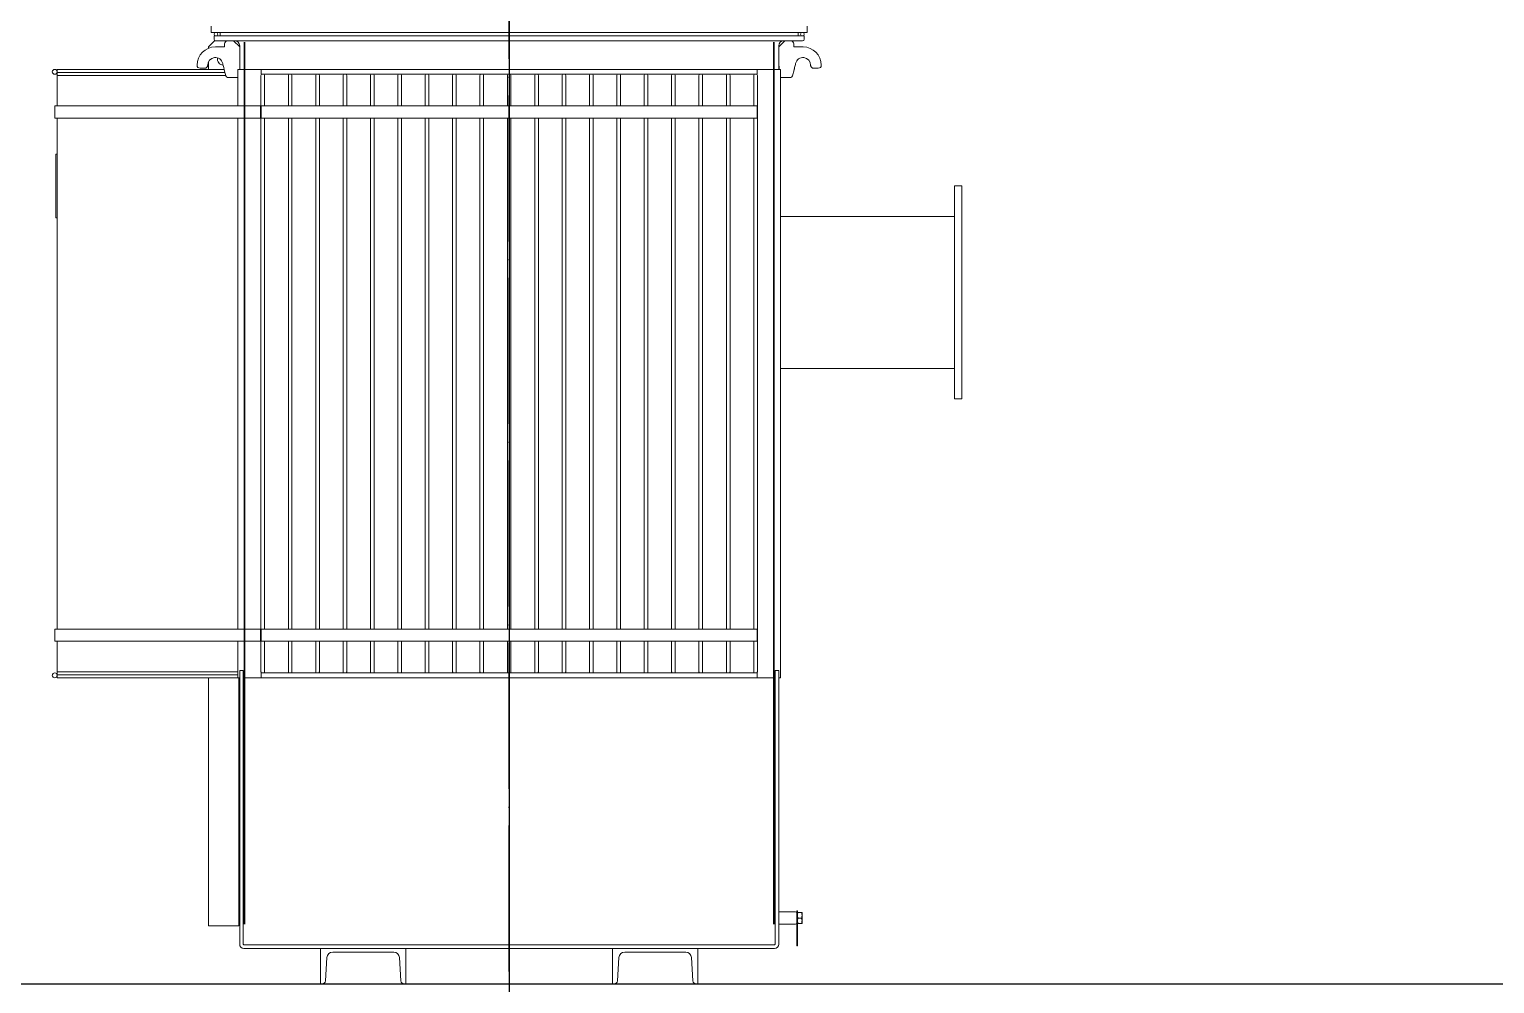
# Model space of a CAD drawing. Header units: millimetres. Extents: x 51507 to 66627, y -17810 to -7118.
# Drawn here: x 52879 to 55287, y -10802 to -9233 of the extents above; entities that cross this region are included whole.
import ezdxf

# ---------------------------------------------------------------- set-up
doc = ezdxf.new("R2010")
doc.units = ezdxf.units.MM
doc.header["$LTSCALE"] = 10
doc.linetypes.add('ACAD_ISO04W100', pattern=[30, 24, -3, 0, -3])
doc.layers.get('0').update_dxf_attribs({"color": 1, "linetype": 'ACAD_ISO04W100', "lineweight": 25})
doc.layers.get('Defpoints').update_dxf_attribs({"lineweight": 25})
doc.layers.add('粗实线', color=4, linetype='Continuous', lineweight=18)
doc.layers.add('细实线', color=3, linetype='Continuous', lineweight=35)

msp = doc.modelspace()

# ---------------------------------------------------------------- linework, layer by layer
msp.add_line((53667.409, -10782.112), (53667.409, -8326.656))
at = {"layer": 'Defpoints'}
for p, q in [((53667.409, -7118.116), (53667.409, -17810.116)), ((51507.409, -10802.112), (66627.409, -10802.112))]:
    msp.add_line(p, q, dxfattribs=at)
at = {"layer": '粗实线'}
for p, q in [((53177.409, -9238.112), (53177.409, -9228.112)), ((53177.409, -9238.112), (54157.409, -9238.112)), ((53182.409, -9244.112), (53182.409, -9249.442)), ((54152.409, -9244.112), (53182.409, -9244.112)), ((53192.409, -9238.112), (53192.409, -9244.112)), ((54142.409, -9238.112), (54142.409, -9244.112)), ((54152.409, -9244.112), (54152.409, -9249.442)), ((54157.409, -9238.112), (54157.409, -9228.112)), ((53182.909, -9252.112), (53172.909, -9262.112)), ((53172.909, -9262.112), (53172.909, -9264.403)), ((53185.079, -9252.112), (53182.909, -9252.112)), ((53184.409, -9262.112), (53199.409, -9262.112)), ((54149.739, -9252.112), (53185.079, -9252.112)), ((53199.409, -9262.112), (53199.409, -9257.112)), ((53214.409, -9252.112), (53224.409, -9262.112)), ((53224.409, -9260.112), (53224.409, -9299.112)), ((54120.409, -9252.112), (54110.409, -9262.112)), ((54110.409, -9260.112), (54110.409, -9299.112)), ((54135.409, -9262.112), (54135.409, -9257.112)), ((54150.409, -9262.112), (54135.409, -9262.112)), ((53159.409, -9297.112), (53166.909, -9297.112)), ((53172.909, -9287.213), (53172.909, -9299.112)), ((54111.409, -9293.545), (54110.409, -9293.545)), ((54111.409, -9293.545), (54111.409, -9299.112)), ((54175.409, -9297.112), (54167.909, -9297.112)), ((52924.409, -9299.112), (53198.934, -9299.112)), ((52924.409, -9299.112), (52924.409, -9304.112)), ((52924.409, -9304.112), (53200.129, -9304.112)), ((52924.409, -9304.112), (52924.409, -9309.057)), ((52924.409, -9309.057), (53201.311, -9309.057)), ((52924.409, -9309.057), (52924.409, -9359.112)), ((53201.491, -9309.809), (53199.07, -9299.681)), ((53221.209, -9312.112), (53204.409, -9312.112)), ((53221.209, -9299.112), (53221.209, -9359.112)), ((53221.209, -9299.112), (53223.609, -9299.112)), ((53223.609, -9299.112), (53261.209, -9299.112)), ((53259.409, -9309.057), (53260.117, -9307.112)), ((53259.409, -9359.112), (53259.409, -9309.057)), ((54074.909, -9299.112), (53259.909, -9299.112)), ((53259.909, -9307.112), (53259.909, -9299.112)), ((53259.909, -9307.112), (54074.909, -9307.112)), ((53261.209, -9299.112), (53263.609, -9299.112)), ((53263.609, -9299.112), (53306.209, -9299.112)), ((53264.701, -9307.112), (53265.409, -9309.057)), ((53265.409, -9309.057), (53265.409, -9359.112)), ((53304.409, -9309.057), (53305.117, -9307.112)), ((53304.409, -9359.112), (53304.409, -9309.057)), ((53306.209, -9299.112), (53308.609, -9299.112)), ((53308.609, -9299.112), (53351.209, -9299.112)), ((53309.701, -9307.112), (53310.409, -9309.057)), ((53310.409, -9309.057), (53310.409, -9359.112)), ((53349.409, -9309.057), (53350.117, -9307.112)), ((53349.409, -9359.112), (53349.409, -9309.057)), ((53351.209, -9299.112), (53353.609, -9299.112)), ((53353.609, -9299.112), (53396.209, -9299.112)), ((53354.701, -9307.112), (53355.409, -9309.057)), ((53355.409, -9309.057), (53355.409, -9359.112)), ((53394.409, -9309.057), (53395.117, -9307.112)), ((53394.409, -9359.112), (53394.409, -9309.057)), ((53396.209, -9299.112), (53398.609, -9299.112)), ((53398.609, -9299.112), (53441.209, -9299.112)), ((53399.701, -9307.112), (53400.409, -9309.057)), ((53400.409, -9309.057), (53400.409, -9359.112)), ((53439.409, -9309.057), (53440.117, -9307.112)), ((53439.409, -9359.112), (53439.409, -9309.057)), ((53441.209, -9299.112), (53443.609, -9299.112)), ((53443.609, -9299.112), (53486.209, -9299.112)), ((53444.701, -9307.112), (53445.409, -9309.057)), ((53445.409, -9309.057), (53445.409, -9359.112)), ((53484.409, -9309.057), (53485.117, -9307.112)), ((53484.409, -9359.112), (53484.409, -9309.057)), ((53486.209, -9299.112), (53488.609, -9299.112)), ((53488.609, -9299.112), (53531.209, -9299.112)), ((53489.701, -9307.112), (53490.409, -9309.057)), ((53490.409, -9309.057), (53490.409, -9359.112)), ((53529.409, -9309.057), (53530.117, -9307.112)), ((53529.409, -9359.112), (53529.409, -9309.057)), ((53531.209, -9299.112), (53533.609, -9299.112)), ((53533.609, -9299.112), (53576.209, -9299.112)), ((53534.701, -9307.112), (53535.409, -9309.057)), ((53535.409, -9309.057), (53535.409, -9359.112)), ((53574.409, -9309.057), (53575.117, -9307.112)), ((53574.409, -9359.112), (53574.409, -9309.057)), ((53576.209, -9299.112), (53578.609, -9299.112)), ((53578.609, -9299.112), (53621.209, -9299.112)), ((53579.701, -9307.112), (53580.409, -9309.057)), ((53580.409, -9309.057), (53580.409, -9359.112)), ((53619.409, -9309.057), (53620.117, -9307.112)), ((53619.409, -9359.112), (53619.409, -9309.057)), ((53621.209, -9299.112), (53623.609, -9299.112)), ((53623.609, -9299.112), (53666.209, -9299.112)), ((53624.701, -9307.112), (53625.409, -9309.057)), ((53625.409, -9309.057), (53625.409, -9359.112)), ((53664.409, -9309.057), (53665.117, -9307.112)), ((53664.409, -9359.112), (53664.409, -9309.057)), ((53666.209, -9299.112), (53668.609, -9299.112)), ((53668.609, -9299.112), (53711.209, -9299.112)), ((53669.701, -9307.112), (53670.409, -9309.057)), ((53670.409, -9309.057), (53670.409, -9359.112)), ((53709.409, -9309.057), (53710.117, -9307.112)), ((53709.409, -9359.112), (53709.409, -9309.057)), ((53711.209, -9299.112), (53713.609, -9299.112)), ((53713.609, -9299.112), (53756.209, -9299.112)), ((53714.701, -9307.112), (53715.409, -9309.057)), ((53715.409, -9309.057), (53715.409, -9359.112)), ((53754.409, -9309.057), (53755.117, -9307.112)), ((53754.409, -9359.112), (53754.409, -9309.057)), ((53756.209, -9299.112), (53758.609, -9299.112)), ((53758.609, -9299.112), (53801.209, -9299.112)), ((53759.701, -9307.112), (53760.409, -9309.057)), ((53760.409, -9309.057), (53760.409, -9359.112)), ((53799.409, -9309.057), (53800.117, -9307.112)), ((53799.409, -9359.112), (53799.409, -9309.057)), ((53801.209, -9299.112), (53803.609, -9299.112)), ((53803.609, -9299.112), (53846.209, -9299.112)), ((53804.701, -9307.112), (53805.409, -9309.057)), ((53805.409, -9309.057), (53805.409, -9359.112)), ((53844.409, -9309.057), (53845.117, -9307.112)), ((53844.409, -9359.112), (53844.409, -9309.057)), ((53846.209, -9299.112), (53848.609, -9299.112)), ((53848.609, -9299.112), (53891.209, -9299.112)), ((53849.701, -9307.112), (53850.409, -9309.057)), ((53850.409, -9309.057), (53850.409, -9359.112)), ((53889.409, -9309.057), (53890.117, -9307.112)), ((53889.409, -9359.112), (53889.409, -9309.057)), ((53891.209, -9299.112), (53893.609, -9299.112)), ((53893.609, -9299.112), (53936.209, -9299.112)), ((53894.701, -9307.112), (53895.409, -9309.057)), ((53895.409, -9309.057), (53895.409, -9359.112)), ((53934.409, -9309.057), (53935.117, -9307.112)), ((53934.409, -9359.112), (53934.409, -9309.057)), ((53936.209, -9299.112), (53938.609, -9299.112)), ((53938.609, -9299.112), (53981.209, -9299.112)), ((53939.701, -9307.112), (53940.409, -9309.057)), ((53940.409, -9309.057), (53940.409, -9359.112)), ((53979.409, -9309.057), (53980.117, -9307.112)), ((53979.409, -9359.112), (53979.409, -9309.057)), ((53981.209, -9299.112), (53983.609, -9299.112)), ((53983.609, -9299.112), (54026.209, -9299.112)), ((53984.701, -9307.112), (53985.409, -9309.057)), ((53985.409, -9309.057), (53985.409, -9359.112)), ((54024.409, -9309.057), (54025.117, -9307.112)), ((54024.409, -9359.112), (54024.409, -9309.057)), ((54026.209, -9299.112), (54028.609, -9299.112)), ((54028.609, -9299.112), (54071.209, -9299.112)), ((54029.701, -9307.112), (54030.409, -9309.057)), ((54030.409, -9309.057), (54030.409, -9359.112)), ((54069.409, -9309.057), (54070.117, -9307.112)), ((54069.409, -9359.112), (54069.409, -9309.057)), ((54071.209, -9299.112), (54073.609, -9299.112)), ((54073.609, -9299.112), (54111.209, -9299.112)), ((54074.701, -9307.112), (54075.409, -9309.057)), ((54074.909, -9307.112), (54074.909, -9299.112)), ((54075.409, -9309.057), (54075.409, -10289.166)), ((54111.209, -9299.112), (54113.609, -9299.112)), ((54113.609, -10299.112), (54113.609, -9299.112)), ((54113.609, -9312.112), (54130.409, -9312.112)), ((54133.327, -9309.809), (54135.747, -9299.681)), ((52920.34, -9359.112), (52920.34, -9379.112)), ((52920.34, -9359.112), (53258.84, -9359.112)), ((53258.84, -9359.112), (53258.84, -9379.112)), ((53259.909, -9359.112), (53258.84, -9359.112)), ((53259.909, -9359.112), (53259.909, -9379.112)), ((54074.909, -9359.112), (53259.909, -9359.112)), ((54074.909, -9379.112), (54074.909, -9359.112)), ((52920.34, -9379.112), (53258.84, -9379.112)), ((52924.409, -9379.112), (52924.409, -10219.112)), ((53221.209, -9379.112), (53221.209, -10219.112)), ((53258.84, -9379.112), (53259.909, -9379.112)), ((53259.409, -10219.112), (53259.409, -9379.112)), ((53259.909, -9379.112), (54074.909, -9379.112)), ((53265.409, -9379.112), (53265.409, -10219.112)), ((53304.409, -10219.112), (53304.409, -9379.112)), ((53310.409, -9379.112), (53310.409, -10219.112)), ((53349.409, -10219.112), (53349.409, -9379.112)), ((53355.409, -9379.112), (53355.409, -10219.112)), ((53394.409, -10219.112), (53394.409, -9379.112)), ((53400.409, -9379.112), (53400.409, -10219.112)), ((53439.409, -10219.112), (53439.409, -9379.112)), ((53445.409, -9379.112), (53445.409, -10219.112)), ((53484.409, -10219.112), (53484.409, -9379.112)), ((53490.409, -9379.112), (53490.409, -10219.112)), ((53529.409, -10219.112), (53529.409, -9379.112)), ((53535.409, -9379.112), (53535.409, -10219.112)), ((53574.409, -10219.112), (53574.409, -9379.112)), ((53580.409, -9379.112), (53580.409, -10219.112)), ((53619.409, -10219.112), (53619.409, -9379.112)), ((53625.409, -9379.112), (53625.409, -10219.112)), ((53664.409, -10219.112), (53664.409, -9379.112)), ((53670.409, -9379.112), (53670.409, -10219.112)), ((53709.409, -10219.112), (53709.409, -9379.112)), ((53715.409, -9379.112), (53715.409, -10219.112)), ((53754.409, -10219.112), (53754.409, -9379.112)), ((53760.409, -9379.112), (53760.409, -10219.112)), ((53799.409, -10219.112), (53799.409, -9379.112)), ((53805.409, -9379.112), (53805.409, -10219.112)), ((53844.409, -10219.112), (53844.409, -9379.112)), ((53850.409, -9379.112), (53850.409, -10219.112)), ((53889.409, -10219.112), (53889.409, -9379.112)), ((53895.409, -9379.112), (53895.409, -10219.112)), ((53934.409, -10219.112), (53934.409, -9379.112)), ((53940.409, -9379.112), (53940.409, -10219.112)), ((53979.409, -10219.112), (53979.409, -9379.112)), ((53985.409, -9379.112), (53985.409, -10219.112)), ((54024.409, -10219.112), (54024.409, -9379.112)), ((54030.409, -9379.112), (54030.409, -10219.112)), ((54069.409, -10219.112), (54069.409, -9379.112)), ((52922.409, -9438.112), (52924.409, -9438.112)), ((52922.409, -9442.112), (52922.409, -9438.112)), ((52922.409, -9442.112), (52922.409, -9539.112)), ((54399.409, -9840.602), (54399.409, -9490.602)), ((54399.409, -9490.602), (54411.409, -9490.602)), ((54411.409, -9840.602), (54411.409, -9490.602)), ((52922.409, -9543.112), (52922.409, -9539.112)), ((52924.409, -9543.112), (52922.409, -9543.112)), ((54113.609, -9540.602), (54399.409, -9540.602)), ((54113.609, -9790.602), (54399.409, -9790.602)), ((54399.409, -9840.602), (54411.409, -9840.602)), ((52920.34, -10219.112), (52920.34, -10239.112)), ((52920.34, -10219.112), (53258.84, -10219.112)), ((53258.84, -10219.112), (53258.84, -10239.112)), ((53259.909, -10219.112), (53258.84, -10219.112)), ((53259.909, -10219.112), (53259.909, -10239.112)), ((54074.909, -10219.112), (53259.909, -10219.112)), ((54074.909, -10239.112), (54074.909, -10219.112)), ((52920.34, -10239.112), (53258.84, -10239.112)), ((52924.409, -10239.112), (52924.409, -10289.166)), ((53221.209, -10239.112), (53221.209, -10299.112)), ((53258.84, -10239.112), (53259.909, -10239.112)), ((53259.409, -10289.166), (53259.409, -10239.112)), ((53259.909, -10239.112), (54074.909, -10239.112)), ((53265.409, -10239.112), (53265.409, -10289.166)), ((53304.409, -10289.166), (53304.409, -10239.112)), ((53310.409, -10239.112), (53310.409, -10289.166)), ((53349.409, -10289.166), (53349.409, -10239.112)), ((53355.409, -10239.112), (53355.409, -10289.166)), ((53394.409, -10289.166), (53394.409, -10239.112)), ((53400.409, -10239.112), (53400.409, -10289.166)), ((53439.409, -10289.166), (53439.409, -10239.112)), ((53445.409, -10239.112), (53445.409, -10289.166)), ((53484.409, -10289.166), (53484.409, -10239.112)), ((53490.409, -10239.112), (53490.409, -10289.166)), ((53529.409, -10289.166), (53529.409, -10239.112)), ((53535.409, -10239.112), (53535.409, -10289.166)), ((53574.409, -10289.166), (53574.409, -10239.112)), ((53580.409, -10239.112), (53580.409, -10289.166)), ((53619.409, -10289.166), (53619.409, -10239.112)), ((53625.409, -10239.112), (53625.409, -10289.166)), ((53664.409, -10289.166), (53664.409, -10239.112)), ((53670.409, -10239.112), (53670.409, -10289.166)), ((53709.409, -10289.166), (53709.409, -10239.112)), ((53715.409, -10239.112), (53715.409, -10289.166)), ((53754.409, -10289.166), (53754.409, -10239.112)), ((53760.409, -10239.112), (53760.409, -10289.166)), ((53799.409, -10289.166), (53799.409, -10239.112)), ((53805.409, -10239.112), (53805.409, -10289.166)), ((53844.409, -10289.166), (53844.409, -10239.112)), ((53850.409, -10239.112), (53850.409, -10289.166)), ((53889.409, -10289.166), (53889.409, -10239.112)), ((53895.409, -10239.112), (53895.409, -10289.166)), ((53934.409, -10289.166), (53934.409, -10239.112)), ((53940.409, -10239.112), (53940.409, -10289.166)), ((53979.409, -10289.166), (53979.409, -10239.112)), ((53985.409, -10239.112), (53985.409, -10289.166)), ((54024.409, -10289.166), (54024.409, -10239.112)), ((54030.409, -10239.112), (54030.409, -10289.166)), ((54069.409, -10289.166), (54069.409, -10239.112)), ((52924.409, -10289.166), (53221.209, -10289.166)), ((52924.409, -10289.166), (52924.409, -10294.112)), ((52924.409, -10294.112), (53221.209, -10294.112)), ((52924.409, -10294.112), (52924.409, -10299.112)), ((52924.409, -10299.112), (53221.209, -10299.112)), ((53172.909, -10299.112), (53172.909, -10707.112)), ((53223.609, -10299.112), (53221.209, -10299.112)), ((53222.909, -10707.112), (53222.909, -10299.112)), ((53224.409, -10299.112), (53223.609, -10299.112)), ((53224.409, -10737.375), (53224.409, -10287.112)), ((53224.409, -10287.112), (53230.409, -10287.112)), ((53230.409, -10737.375), (53230.409, -10287.112)), ((53261.209, -10299.112), (53230.409, -10299.112)), ((53260.117, -10291.112), (53259.409, -10289.166)), ((54074.909, -10291.112), (53259.909, -10291.112)), ((53259.909, -10299.112), (53259.909, -10291.112)), ((53259.909, -10299.112), (54074.909, -10299.112)), ((53263.609, -10299.112), (53261.209, -10299.112)), ((53306.209, -10299.112), (53263.609, -10299.112)), ((53265.409, -10289.166), (53264.701, -10291.112)), ((53305.117, -10291.112), (53304.409, -10289.166)), ((53308.609, -10299.112), (53306.209, -10299.112)), ((53351.209, -10299.112), (53308.609, -10299.112)), ((53310.409, -10289.166), (53309.701, -10291.112)), ((53350.117, -10291.112), (53349.409, -10289.166)), ((53353.609, -10299.112), (53351.209, -10299.112)), ((53396.209, -10299.112), (53353.609, -10299.112)), ((53355.409, -10289.166), (53354.701, -10291.112)), ((53395.117, -10291.112), (53394.409, -10289.166)), ((53398.609, -10299.112), (53396.209, -10299.112)), ((53441.209, -10299.112), (53398.609, -10299.112)), ((53400.409, -10289.166), (53399.701, -10291.112)), ((53440.117, -10291.112), (53439.409, -10289.166)), ((53443.609, -10299.112), (53441.209, -10299.112)), ((53486.209, -10299.112), (53443.609, -10299.112)), ((53445.409, -10289.166), (53444.701, -10291.112)), ((53485.117, -10291.112), (53484.409, -10289.166)), ((53488.609, -10299.112), (53486.209, -10299.112)), ((53531.209, -10299.112), (53488.609, -10299.112)), ((53490.409, -10289.166), (53489.701, -10291.112)), ((53530.117, -10291.112), (53529.409, -10289.166)), ((53533.609, -10299.112), (53531.209, -10299.112)), ((53576.209, -10299.112), (53533.609, -10299.112)), ((53535.409, -10289.166), (53534.701, -10291.112)), ((53575.117, -10291.112), (53574.409, -10289.166)), ((53578.609, -10299.112), (53576.209, -10299.112)), ((53621.209, -10299.112), (53578.609, -10299.112)), ((53580.409, -10289.166), (53579.701, -10291.112)), ((53620.117, -10291.112), (53619.409, -10289.166)), ((53623.609, -10299.112), (53621.209, -10299.112)), ((53666.209, -10299.112), (53623.609, -10299.112)), ((53625.409, -10289.166), (53624.701, -10291.112)), ((53665.117, -10291.112), (53664.409, -10289.166)), ((53668.609, -10299.112), (53666.209, -10299.112)), ((53711.209, -10299.112), (53668.609, -10299.112)), ((53670.409, -10289.166), (53669.701, -10291.112)), ((53710.117, -10291.112), (53709.409, -10289.166)), ((53713.609, -10299.112), (53711.209, -10299.112)), ((53756.209, -10299.112), (53713.609, -10299.112)), ((53715.409, -10289.166), (53714.701, -10291.112)), ((53755.117, -10291.112), (53754.409, -10289.166)), ((53758.609, -10299.112), (53756.209, -10299.112)), ((53801.209, -10299.112), (53758.609, -10299.112)), ((53760.409, -10289.166), (53759.701, -10291.112)), ((53800.117, -10291.112), (53799.409, -10289.166)), ((53803.609, -10299.112), (53801.209, -10299.112)), ((53846.209, -10299.112), (53803.609, -10299.112)), ((53805.409, -10289.166), (53804.701, -10291.112)), ((53845.117, -10291.112), (53844.409, -10289.166)), ((53848.609, -10299.112), (53846.209, -10299.112)), ((53891.209, -10299.112), (53848.609, -10299.112)), ((53850.409, -10289.166), (53849.701, -10291.112)), ((53890.117, -10291.112), (53889.409, -10289.166)), ((53893.609, -10299.112), (53891.209, -10299.112)), ((53936.209, -10299.112), (53893.609, -10299.112)), ((53895.409, -10289.166), (53894.701, -10291.112)), ((53935.117, -10291.112), (53934.409, -10289.166)), ((53938.609, -10299.112), (53936.209, -10299.112)), ((53981.209, -10299.112), (53938.609, -10299.112)), ((53940.409, -10289.166), (53939.701, -10291.112)), ((53980.117, -10291.112), (53979.409, -10289.166)), ((53983.609, -10299.112), (53981.209, -10299.112)), ((54026.209, -10299.112), (53983.609, -10299.112)), ((53985.409, -10289.166), (53984.701, -10291.112)), ((54025.117, -10291.112), (54024.409, -10289.166)), ((54028.609, -10299.112), (54026.209, -10299.112)), ((54071.209, -10299.112), (54028.609, -10299.112)), ((54030.409, -10289.166), (54029.701, -10291.112)), ((54070.117, -10291.112), (54069.409, -10289.166)), ((54073.609, -10299.112), (54071.209, -10299.112)), ((54104.409, -10299.112), (54073.609, -10299.112)), ((54075.409, -10289.166), (54074.701, -10291.112)), ((54074.909, -10299.112), (54074.909, -10291.112)), ((54104.409, -10287.112), (54104.409, -10737.375)), ((54110.409, -10287.112), (54104.409, -10287.112)), ((54110.409, -10287.112), (54110.409, -10737.375)), ((54111.209, -10299.112), (54110.409, -10299.112)), ((54113.609, -10299.112), (54111.209, -10299.112)), ((54138.309, -10684.112), (54110.409, -10684.112)), ((54141.309, -10682.112), (54140.309, -10682.112)), ((54140.309, -10682.112), (54140.309, -10702.027)), ((54141.309, -10682.112), (54141.309, -10702.027)), ((54142.113, -10685.112), (54148.005, -10685.112)), ((54142.113, -10694.112), (54148.005, -10694.112)), ((54148.809, -10689.612), (54148.809, -10685.112)), ((54148.809, -10698.612), (54148.809, -10689.612)), ((53172.909, -10707.112), (53222.909, -10707.112)), ((54110.409, -10704.112), (54138.309, -10704.112)), ((54140.309, -10702.027), (54140.309, -10714.895)), ((54140.309, -10714.895), (54140.309, -10740.111)), ((54141.309, -10702.027), (54141.309, -10714.895)), ((54141.409, -10706.605), (54141.309, -10706.605)), ((54141.409, -10706.618), (54141.309, -10706.618)), ((54141.409, -10707.618), (54141.309, -10707.618)), ((54141.409, -10713.111), (54141.309, -10713.111)), ((54141.309, -10714.895), (54141.309, -10740.111)), ((54141.409, -10706.605), (54141.409, -10706.618)), ((54141.409, -10706.618), (54141.409, -10707.618)), ((54141.409, -10713.111), (54141.409, -10725.623)), ((54141.509, -10718.611), (54141.409, -10718.611)), ((54141.509, -10718.612), (54141.409, -10718.612)), ((54141.509, -10718.611), (54141.509, -10718.612)), ((54141.509, -10718.612), (54141.509, -10721.612)), ((54142.113, -10703.112), (54148.005, -10703.112)), ((54148.809, -10698.612), (54148.809, -10703.112)), ((53231.145, -10738.112), (54103.672, -10738.112)), ((54140.309, -10740.111), (54141.309, -10740.111)), ((54141.309, -10738.111), (54141.409, -10738.111)), ((54141.509, -10721.612), (54141.409, -10721.612)), ((54141.509, -10721.617), (54141.409, -10721.617)), ((54141.509, -10723.617), (54141.409, -10723.617)), ((54141.509, -10725.607), (54141.409, -10725.607)), ((54141.509, -10725.616), (54141.409, -10725.616)), ((54141.409, -10725.623), (54141.409, -10738.111)), ((54141.509, -10727.616), (54141.409, -10727.616)), ((54141.509, -10729.609), (54141.409, -10729.609)), ((54141.509, -10729.614), (54141.409, -10729.614)), ((54141.509, -10731.614), (54141.409, -10731.614)), ((54141.509, -10721.612), (54141.509, -10721.617)), ((54141.509, -10721.617), (54141.509, -10723.617)), ((54141.509, -10725.607), (54141.509, -10725.616)), ((54141.509, -10725.616), (54141.509, -10727.616)), ((54141.509, -10729.609), (54141.509, -10729.614)), ((54141.509, -10729.614), (54141.509, -10731.614)), ((53231.145, -10744.112), (53357.409, -10744.112)), ((53357.409, -10802.112), (53357.409, -10744.112)), ((53357.409, -10744.112), (53497.409, -10744.112)), ((53367.79, -10759.019), (53365.375, -10797.658)), ((53477.547, -10750.112), (53377.271, -10750.112)), ((53489.443, -10797.658), (53487.028, -10759.019)), ((53497.409, -10744.112), (53497.409, -10802.112)), ((53497.409, -10744.112), (53837.409, -10744.112)), ((53837.409, -10802.112), (53837.409, -10744.112)), ((53837.409, -10744.112), (53977.409, -10744.112)), ((53847.79, -10759.019), (53845.375, -10797.658)), ((53957.547, -10750.112), (53857.271, -10750.112)), ((53969.443, -10797.658), (53967.028, -10759.019)), ((53977.409, -10744.112), (53977.409, -10802.112)), ((53977.409, -10744.112), (54103.672, -10744.112)), ((53360.634, -10802.112), (53357.409, -10802.112)), ((53497.409, -10802.112), (53494.184, -10802.112)), ((53840.634, -10802.112), (53837.409, -10802.112)), ((53977.409, -10802.112), (53974.184, -10802.112))]:
    msp.add_line(p, q, dxfattribs=at)
for centre, radius in [((53185.409, -9241.112), 3), ((54149.409, -9241.112), 3), ((52920.409, -9303.112), 4), ((52920.409, -10295.112), 4)]:
    msp.add_circle(centre, radius, dxfattribs=at)
for centre, radius, start, end in [((53185.079, -9249.442), 2.67, 180, 270), ((54149.739, -9249.442), 2.67, 270, 0), ((53184.409, -9292.112), 30, 90, 180), ((53204.409, -9257.112), 5, 90, 180), ((53216.409, -9260.112), 8, 0, 90), ((54118.409, -9260.112), 8, 90, 180), ((54130.409, -9257.112), 5, 0, 90), ((54150.409, -9292.112), 30, 0, 90), ((53159.409, -9292.112), 5, 180, 270), ((53166.909, -9292.112), 5, 270, 289.702897), ((53184.409, -9292.112), 12.5, 13.442755, 180), ((53197.909, -9282.112), 10, 168.79746, 265.982974), ((54150.409, -9292.112), 12.5, 0, 166.557245), ((54167.909, -9292.112), 5, 250.297103, 270), ((54175.409, -9292.112), 5, 270, 360), ((53204.409, -9309.112), 3, 193.442755, 270), ((54130.409, -9309.112), 3, 270, 346.557245), ((54138.309, -10686.112), 2, 0, 90), ((54138.309, -10702.112), 2, 270, 0), ((53231.145, -10737.375), 6.737, 180, 270), ((53231.145, -10737.375), 0.737, 180, 270), ((54103.672, -10737.375), 6.737, 270, 0), ((54103.672, -10737.375), 0.737, 270, 0), ((53377.271, -10759.612), 9.5, 90, 176.423666), ((53477.547, -10759.612), 9.5, 3.576334, 90), ((53857.271, -10759.612), 9.5, 90, 176.423666), ((53957.547, -10759.612), 9.5, 3.576334, 90), ((53360.634, -10797.362), 4.75, 270, 356.423666), ((53494.184, -10797.362), 4.75, 183.576334, 270), ((53840.634, -10797.362), 4.75, 270, 356.423666), ((53974.184, -10797.362), 4.75, 183.576334, 270)]:
    msp.add_arc(centre, radius, start, end, dxfattribs=at)
for points, knots in [([(53171.909, -9292.112), (53171.909, -9292.114), (53171.909, -9292.225), (53171.882, -9292.986), (53171.583, -9294.177), (53170.67, -9295.489), (53169.682, -9296.34), (53168.958, -9296.659), (53168.595, -9296.819)], [0, 0, 0, 0, 0.01033319, 0.39510361, 2.71777072, 4.20235634, 5.1624436, 6.12770205, 6.12770205, 6.12770205, 6.12770205]), ([(53199.07, -9299.681), (53198.929, -9299.09), (53198.643, -9297.894), (53198.07, -9295.495), (53197.372, -9292.577), (53196.838, -9290.342), (53196.568, -9289.212), (53196.566, -9289.206)], [0, 0, 0, 0, 1.68908709, 3.41968408, 7.05574059, 10.74958543, 10.77032961, 10.77032961, 10.77032961, 10.77032961]), ([(54138.251, -9289.206), (54138.25, -9289.212), (54137.983, -9290.329), (54137.449, -9292.564), (54136.754, -9295.468), (54136.178, -9297.881), (54135.892, -9299.077), (54135.747, -9299.681)], [0, 0, 0, 0, 0.02074443, 3.67195883, 7.3506456, 9.04349683, 10.77032961, 10.77032961, 10.77032961, 10.77032961]), ([(54166.223, -9296.819), (54165.86, -9296.659), (54165.136, -9296.34), (54164.148, -9295.489), (54163.234, -9294.177), (54162.935, -9292.986), (54162.909, -9292.225), (54162.909, -9292.114), (54162.909, -9292.112)], [0, 0, 0, 0, 0.96525845, 1.92534571, 3.40993133, 5.73259844, 6.11736886, 6.12770205, 6.12770205, 6.12770205, 6.12770205]), ([(54141.309, -10689.612), (54141.31, -10689.505), (54141.317, -10688.697), (54141.493, -10687.174), (54141.905, -10685.803), (54142.113, -10685.112)], [0, 0, 0, 0, 0.32173086, 2.43643397, 4.59025135, 4.59025135, 4.59025135, 4.59025135]), ([(54142.113, -10685.112), (54141.888, -10685.112), (54141.435, -10685.112), (54141.351, -10685.112), (54141.309, -10685.112)], [0, 0, 0, 0, 0.398272684, 0.803847577, 0.803847577, 0.803847577, 0.803847577]), ([(54142.113, -10694.112), (54141.888, -10693.381), (54141.435, -10691.906), (54141.351, -10690.381), (54141.309, -10689.612)], [0, 0, 0, 0, 2.27342575, 4.58853407, 4.58853407, 4.58853407, 4.58853407]), ([(54141.309, -10698.612), (54141.399, -10697.48), (54141.52, -10695.956), (54141.991, -10694.489), (54142.113, -10694.112)], [0, 0, 0, 0, 3.40412343, 4.58499508, 4.58499508, 4.58499508, 4.58499508]), ([(54148.005, -10685.112), (54148.23, -10685.842), (54148.683, -10687.317), (54148.767, -10688.842), (54148.809, -10689.612)], [0, 0, 0, 0, 2.27342575, 4.58853407, 4.58853407, 4.58853407, 4.58853407]), ([(54148.809, -10685.112), (54148.808, -10685.112), (54148.801, -10685.112), (54148.625, -10685.112), (54148.213, -10685.112), (54148.005, -10685.112)], [0, 0, 0, 0, 0.056341702, 0.426669782, 0.803847577, 0.803847577, 0.803847577, 0.803847577]), ([(54148.809, -10689.612), (54148.808, -10689.718), (54148.801, -10690.526), (54148.625, -10692.049), (54148.213, -10693.42), (54148.005, -10694.112)], [0, 0, 0, 0, 0.32173086, 2.43643397, 4.59025135, 4.59025135, 4.59025135, 4.59025135]), ([(54148.005, -10694.112), (54148.126, -10694.489), (54148.597, -10695.956), (54148.719, -10697.48), (54148.809, -10698.612)], [0, 0, 0, 0, 1.18087165, 4.58499508, 4.58499508, 4.58499508, 4.58499508]), ([(54142.113, -10703.112), (54141.797, -10702.027), (54141.365, -10700.544), (54141.321, -10699.021), (54141.309, -10698.612)], [0, 0, 0, 0, 3.3555052, 4.58799478, 4.58799478, 4.58799478, 4.58799478]), ([(54141.309, -10703.112), (54141.31, -10703.112), (54141.317, -10703.112), (54141.493, -10703.112), (54141.905, -10703.112), (54142.113, -10703.112)], [0, 0, 0, 0, 0.056341702, 0.426669782, 0.803847577, 0.803847577, 0.803847577, 0.803847577]), ([(54148.809, -10698.612), (54148.797, -10699.021), (54148.752, -10700.544), (54148.321, -10702.027), (54148.005, -10703.112)], [0, 0, 0, 0, 1.23248958, 4.58799478, 4.58799478, 4.58799478, 4.58799478]), ([(54148.005, -10703.112), (54148.23, -10703.112), (54148.683, -10703.112), (54148.767, -10703.112), (54148.809, -10703.112)], [0, 0, 0, 0, 0.398272684, 0.803847577, 0.803847577, 0.803847577, 0.803847577])]:
    msp.add_open_spline(points, degree=3, knots=knots, dxfattribs=at)
at = {"layer": '细实线'}
for p, q in [((53232.409, -10704.112), (53232.409, -9254.112)), ((53232.409, -9254.112), (53232.409, -10704.112)), ((54102.409, -9254.112), (54102.409, -10704.112)), ((54102.409, -10704.112), (54102.409, -9254.112))]:
    msp.add_line(p, q, dxfattribs=at)

doc.saveas('drawing.dxf')
